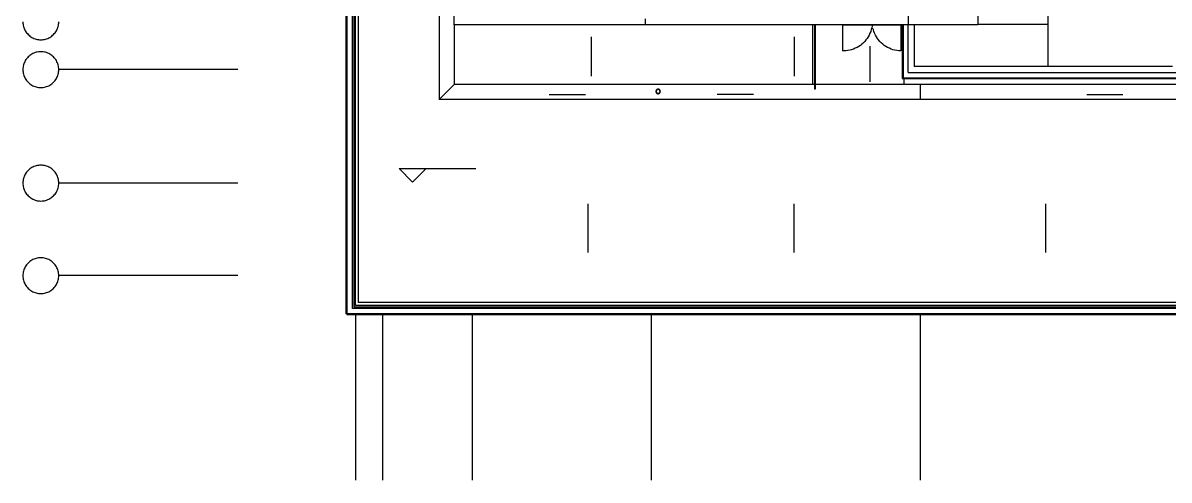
# Model space of a CAD drawing. Extents: x -81148 to 10972, y -53931 to 52487.
# Drawn here: x -81148 to -42772, y -53931 to -38623 of the extents above; entities that cross this region are included whole.
import ezdxf

# ---------------------------------------------------------------- set-up
doc = ezdxf.new("R2010")
doc.units = 0
doc.layers.get('0').update_dxf_attribs({"linetype": 'CONTINUOUS'})

msp = doc.modelspace()

# ---------------------------------------------------------------- linework, layer by layer
for p, q in [((-70325, -48369), (-70325, 52487)), ((-70308, -7386), (-70308, -48386)), ((-70108, -48186), (-70108, -7586)), ((-70058, -48136), (-70058, -7636)), ((-70008, -48086), (-70008, -7686)), ((-69908, -47986), (-69908, -13187)), ((-67208, -25986), (-67208, -41186)), ((-66708, -38686), (-66708, -25986)), ((-49170, -34586), (-49170, -38674)), ((-46833, -34586), (-46833, -38674)), ((-51508, -35421), (-51508, -38674)), ((-81148, -38586), (-81147, -38626)), ((-81147, -38626), (-81143, -38665)), ((-81143, -38665), (-81137, -38703)), ((-81137, -38703), (-81128, -38742)), ((-81128, -38742), (-81117, -38779)), ((-79980, -38779), (-79969, -38742)), ((-79969, -38742), (-79960, -38703)), ((-79960, -38703), (-79954, -38665)), ((-79954, -38665), (-79950, -38626)), ((-79950, -38626), (-79948, -38586)), ((-66708, -38686), (-66708, -40686)), ((-60308, -38686), (-66708, -38686)), ((-60308, -38686), (-60308, -38486)), ((-51508, -38686), (-60308, -38686)), ((-54708, -38686), (-54708, -40686)), ((-54648, -38686), (-54648, -40842)), ((-54618, -38686), (-54618, -40842)), ((-53708, -38686), (-53708, -39561)), ((-53708, -38686), (-51708, -38686)), ((-52717, -38717), (-52728, -38782)), ((-52714, -38686), (-52717, -38717)), ((-51758, -38686), (-51758, -39561)), ((-51708, -38686), (-51708, -40486)), ((-51678, -38686), (-51678, -40456)), ((-51508, -38674), (-49170, -38674)), ((-51508, -38674), (-51508, -38686)), ((-51508, -38686), (-51508, -38674)), ((-51508, -40286), (-51508, -38686)), ((-51308, -38674), (-51308, -40086)), ((-51308, -38674), (-51308, -40086)), ((-46833, -38674), (-49170, -38674)), ((-46833, -38674), (-46833, -40086)), ((-81117, -38779), (-81103, -38816)), ((-81103, -38816), (-81087, -38852)), ((-81087, -38852), (-81068, -38886)), ((-81068, -38886), (-81047, -38920)), ((-81047, -38920), (-81024, -38952)), ((-81024, -38952), (-81000, -38982)), ((-81000, -38982), (-80973, -39011)), ((-80973, -39011), (-80944, -39038)), ((-80944, -39038), (-80914, -39062)), ((-80914, -39062), (-80882, -39085)), ((-80882, -39085), (-80848, -39106)), ((-80848, -39106), (-80814, -39125)), ((-80814, -39125), (-80778, -39141)), ((-80778, -39141), (-80741, -39155)), ((-80356, -39155), (-80319, -39141)), ((-80319, -39141), (-80283, -39125)), ((-80283, -39125), (-80248, -39106)), ((-80248, -39106), (-80215, -39085)), ((-80215, -39085), (-80183, -39062)), ((-80183, -39062), (-80153, -39038)), ((-80153, -39038), (-80124, -39011)), ((-80124, -39011), (-80097, -38982)), ((-80097, -38982), (-80072, -38952)), ((-80072, -38952), (-80050, -38920)), ((-80050, -38920), (-80029, -38886)), ((-80029, -38886), (-80010, -38852)), ((-80010, -38852), (-79994, -38816)), ((-79994, -38816), (-79980, -38779)), ((-62121, -39091), (-62121, -39954)), ((-55320, -39091), (-55320, -39954)), ((-52881, -39141), (-52920, -39193)), ((-52845, -39086), (-52881, -39141)), ((-52814, -39028), (-52845, -39086)), ((-52786, -38969), (-52814, -39028)), ((-52762, -38908), (-52786, -38969)), ((-52743, -38845), (-52762, -38908)), ((-52728, -38782), (-52743, -38845)), ((-52673, -38845), (-52728, -38782)), ((-52653, -38908), (-52673, -38845)), ((-52630, -38969), (-52653, -38908)), ((-52602, -39028), (-52630, -38969)), ((-52570, -39086), (-52602, -39028)), ((-52535, -39141), (-52570, -39086)), ((-52496, -39193), (-52535, -39141)), ((-80741, -39155), (-80704, -39166)), ((-80704, -39166), (-80666, -39175)), ((-80666, -39175), (-80627, -39181)), ((-80627, -39181), (-80588, -39185)), ((-80588, -39185), (-80548, -39186)), ((-80548, -39186), (-80509, -39185)), ((-80509, -39185), (-80470, -39181)), ((-80470, -39181), (-80431, -39175)), ((-80431, -39175), (-80393, -39166)), ((-80393, -39166), (-80356, -39155)), ((-53400, -39520), (-53463, -39536)), ((-53338, -39498), (-53400, -39520)), ((-53278, -39473), (-53338, -39498)), ((-53219, -39444), (-53278, -39473)), ((-53162, -39411), (-53219, -39444)), ((-53108, -39374), (-53162, -39411)), ((-53057, -39334), (-53108, -39374)), ((-53008, -39290), (-53057, -39334)), ((-52962, -39243), (-53008, -39290)), ((-52920, -39193), (-52962, -39243)), ((-52791, -39401), (-52791, -40150)), ((-52454, -39243), (-52496, -39193)), ((-52408, -39290), (-52454, -39243)), ((-52359, -39334), (-52408, -39290)), ((-52308, -39374), (-52359, -39334)), ((-52253, -39411), (-52308, -39374)), ((-52197, -39444), (-52253, -39411)), ((-52138, -39473), (-52197, -39444)), ((-52078, -39498), (-52138, -39473)), ((-52016, -39520), (-52078, -39498)), ((-51953, -39536), (-52016, -39520)), ((-81068, -39886), (-81087, -39921)), ((-81047, -39853), (-81068, -39886)), ((-81024, -39821), (-81047, -39853)), ((-81000, -39791), (-81024, -39821)), ((-80973, -39762), (-81000, -39791)), ((-80944, -39735), (-80973, -39762)), ((-80914, -39710), (-80944, -39735)), ((-80882, -39688), (-80914, -39710)), ((-80848, -39667), (-80882, -39688)), ((-80814, -39648), (-80848, -39667)), ((-80778, -39632), (-80814, -39648)), ((-80741, -39618), (-80778, -39632)), ((-80704, -39607), (-80741, -39618)), ((-80666, -39598), (-80704, -39607)), ((-80627, -39592), (-80666, -39598)), ((-80588, -39588), (-80627, -39592)), ((-80548, -39586), (-80588, -39588)), ((-80509, -39588), (-80548, -39586)), ((-80470, -39592), (-80509, -39588)), ((-80431, -39598), (-80470, -39592)), ((-80393, -39607), (-80431, -39598)), ((-80356, -39618), (-80393, -39607)), ((-80319, -39632), (-80356, -39618)), ((-80283, -39648), (-80319, -39632)), ((-80248, -39667), (-80283, -39648)), ((-80215, -39688), (-80248, -39667)), ((-80183, -39710), (-80215, -39688)), ((-80153, -39735), (-80183, -39710)), ((-80124, -39762), (-80153, -39735)), ((-80097, -39791), (-80124, -39762)), ((-80072, -39821), (-80097, -39791)), ((-80050, -39853), (-80072, -39821)), ((-80029, -39886), (-80050, -39853)), ((-80010, -39921), (-80029, -39886)), ((-53593, -39557), (-53708, -39561)), ((-53528, -39549), (-53593, -39557)), ((-53463, -39536), (-53528, -39549)), ((-51888, -39549), (-51953, -39536)), ((-51823, -39557), (-51888, -39549)), ((-51758, -39561), (-51823, -39557)), ((-81147, -40147), (-81148, -40186)), ((-81148, -40186), (-81147, -40226)), ((-81143, -40108), (-81147, -40147)), ((-81147, -40226), (-81143, -40265)), ((-81137, -40069), (-81143, -40108)), ((-81143, -40265), (-81137, -40303)), ((-81128, -40031), (-81137, -40069)), ((-81117, -39994), (-81128, -40031)), ((-81103, -39957), (-81117, -39994)), ((-81087, -39921), (-81103, -39957)), ((-79994, -39957), (-80010, -39921)), ((-79980, -39994), (-79994, -39957)), ((-79969, -40031), (-79980, -39994)), ((-79960, -40069), (-79969, -40031)), ((-79954, -40108), (-79960, -40069)), ((-79960, -40303), (-79954, -40265)), ((-79950, -40147), (-79954, -40108)), ((-79954, -40265), (-79950, -40226)), ((-79948, -40186), (-79950, -40147)), ((-79950, -40226), (-79948, -40186)), ((-73948, -40186), (-79948, -40186)), ((-62121, -39954), (-62121, -40404)), ((-55320, -39954), (-55320, -40404)), ((-52791, -40150), (-52791, -40600)), ((-51508, -40286), (-29638, -40286)), ((-46833, -40086), (-51308, -40086)), ((-42652, -40086), (-46833, -40086)), ((-81137, -40303), (-81128, -40342)), ((-81128, -40342), (-81117, -40379)), ((-81117, -40379), (-81103, -40416)), ((-81103, -40416), (-81087, -40452)), ((-81087, -40452), (-81068, -40486)), ((-81068, -40486), (-81047, -40520)), ((-81047, -40520), (-81024, -40552)), ((-81024, -40552), (-81000, -40582)), ((-81000, -40582), (-80973, -40611)), ((-80973, -40611), (-80944, -40638)), ((-80944, -40638), (-80914, -40662)), ((-80914, -40662), (-80882, -40685)), ((-80215, -40685), (-80183, -40662)), ((-80183, -40662), (-80153, -40638)), ((-80153, -40638), (-80124, -40611)), ((-80124, -40611), (-80097, -40582)), ((-80097, -40582), (-80072, -40552)), ((-80072, -40552), (-80050, -40520)), ((-80050, -40520), (-80029, -40486)), ((-80029, -40486), (-80010, -40452)), ((-80010, -40452), (-79994, -40416)), ((-79994, -40416), (-79980, -40379)), ((-79980, -40379), (-79969, -40342)), ((-79969, -40342), (-79960, -40303)), ((-51708, -40486), (-51658, -40486)), ((-51678, -40456), (-29638, -40456)), ((-51658, -40486), (-51658, -40686)), ((-51658, -40486), (-30108, -40486)), ((-80882, -40685), (-80848, -40706)), ((-80848, -40706), (-80814, -40725)), ((-80814, -40725), (-80778, -40741)), ((-80778, -40741), (-80741, -40755)), ((-80741, -40755), (-80704, -40766)), ((-80704, -40766), (-80666, -40775)), ((-80666, -40775), (-80627, -40781)), ((-80627, -40781), (-80588, -40785)), ((-80588, -40785), (-80548, -40786)), ((-80548, -40786), (-80509, -40785)), ((-80509, -40785), (-80470, -40781)), ((-80470, -40781), (-80431, -40775)), ((-80431, -40775), (-80393, -40766)), ((-80393, -40766), (-80356, -40755)), ((-80356, -40755), (-80319, -40741)), ((-80319, -40741), (-80283, -40725)), ((-80283, -40725), (-80248, -40706)), ((-80248, -40706), (-80215, -40685)), ((-66708, -40686), (-67208, -41186)), ((-54708, -40686), (-66708, -40686)), ((-63526, -41021), (-62766, -41021)), ((-62766, -41021), (-62316, -41021)), ((-59954, -40903), (-59955, -40907)), ((-59955, -40907), (-59955, -40912)), ((-59955, -40912), (-59955, -40917)), ((-59955, -40917), (-59955, -40922)), ((-59955, -40922), (-59955, -40927)), ((-59955, -40927), (-59954, -40932)), ((-59953, -40898), (-59954, -40903)), ((-59954, -40932), (-59953, -40937)), ((-59951, -40893), (-59953, -40898)), ((-59953, -40937), (-59951, -40941)), ((-59950, -40889), (-59951, -40893)), ((-59951, -40941), (-59950, -40946)), ((-59948, -40884), (-59950, -40889)), ((-59950, -40946), (-59948, -40950)), ((-59945, -40880), (-59948, -40884)), ((-59948, -40950), (-59945, -40955)), ((-59943, -40876), (-59945, -40880)), ((-59944, -40905), (-59945, -40909)), ((-59945, -40909), (-59945, -40913)), ((-59945, -40913), (-59945, -40917)), ((-59945, -40917), (-59945, -40921)), ((-59945, -40921), (-59945, -40926)), ((-59945, -40926), (-59944, -40930)), ((-59945, -40955), (-59943, -40959)), ((-59943, -40900), (-59944, -40905)), ((-59944, -40930), (-59943, -40934)), ((-59940, -40872), (-59943, -40876)), ((-59942, -40896), (-59943, -40900)), ((-59943, -40934), (-59942, -40938)), ((-59943, -40959), (-59940, -40963)), ((-59940, -40892), (-59942, -40896)), ((-59942, -40938), (-59940, -40942)), ((-59937, -40868), (-59940, -40872)), ((-59939, -40888), (-59940, -40892)), ((-59940, -40942), (-59939, -40946)), ((-59940, -40963), (-59937, -40967)), ((-59937, -40885), (-59939, -40888)), ((-59939, -40946), (-59937, -40950)), ((-59933, -40864), (-59937, -40868)), ((-59934, -40881), (-59937, -40885)), ((-59937, -40950), (-59934, -40953)), ((-59937, -40967), (-59933, -40970)), ((-59932, -40878), (-59934, -40881)), ((-59934, -40953), (-59932, -40957)), ((-59930, -40861), (-59933, -40864)), ((-59933, -40970), (-59930, -40974)), ((-59929, -40874), (-59932, -40878)), ((-59932, -40957), (-59929, -40960)), ((-59926, -40858), (-59930, -40861)), ((-59930, -40974), (-59926, -40977)), ((-59926, -40871), (-59929, -40874)), ((-59929, -40960), (-59926, -40963)), ((-59922, -40855), (-59926, -40858)), ((-59923, -40868), (-59926, -40871)), ((-59926, -40963), (-59923, -40966)), ((-59926, -40977), (-59922, -40980)), ((-59920, -40866), (-59923, -40868)), ((-59923, -40966), (-59920, -40969)), ((-59918, -40852), (-59922, -40855)), ((-59922, -40980), (-59918, -40982)), ((-59917, -40863), (-59920, -40866)), ((-59920, -40969), (-59917, -40971)), ((-59914, -40850), (-59918, -40852)), ((-59918, -40982), (-59914, -40985)), ((-59913, -40861), (-59917, -40863)), ((-59917, -40971), (-59913, -40974)), ((-59909, -40848), (-59914, -40850)), ((-59914, -40985), (-59909, -40987)), ((-59909, -40859), (-59913, -40861)), ((-59913, -40974), (-59909, -40976)), ((-59905, -40846), (-59909, -40848)), ((-59905, -40857), (-59909, -40859)), ((-59909, -40976), (-59905, -40977)), ((-59909, -40987), (-59905, -40988)), ((-59900, -40845), (-59905, -40846)), ((-59901, -40856), (-59905, -40857)), ((-59905, -40977), (-59901, -40979)), ((-59905, -40988), (-59900, -40990)), ((-59897, -40854), (-59901, -40856)), ((-59901, -40979), (-59897, -40980)), ((-59895, -40844), (-59900, -40845)), ((-59900, -40990), (-59895, -40991)), ((-59893, -40853), (-59897, -40854)), ((-59897, -40980), (-59893, -40981)), ((-59890, -40843), (-59895, -40844)), ((-59895, -40991), (-59890, -40992)), ((-59889, -40853), (-59893, -40853)), ((-59893, -40981), (-59889, -40982)), ((-59885, -40842), (-59890, -40843)), ((-59890, -40992), (-59885, -40992)), ((-59885, -40852), (-59889, -40853)), ((-59889, -40982), (-59885, -40982)), ((-59880, -40842), (-59885, -40842)), ((-59880, -40852), (-59885, -40852)), ((-59885, -40982), (-59880, -40982)), ((-59885, -40992), (-59880, -40992)), ((-59876, -40842), (-59880, -40842)), ((-59876, -40852), (-59880, -40852)), ((-59880, -40982), (-59876, -40982)), ((-59880, -40992), (-59876, -40992)), ((-59871, -40843), (-59876, -40842)), ((-59872, -40853), (-59876, -40852)), ((-59876, -40982), (-59872, -40982)), ((-59876, -40992), (-59871, -40992)), ((-59868, -40853), (-59872, -40853)), ((-59872, -40982), (-59868, -40981)), ((-59866, -40844), (-59871, -40843)), ((-59871, -40992), (-59866, -40991)), ((-59864, -40854), (-59868, -40853)), ((-59868, -40981), (-59864, -40980)), ((-59861, -40845), (-59866, -40844)), ((-59866, -40991), (-59861, -40990)), ((-59860, -40856), (-59864, -40854)), ((-59864, -40980), (-59860, -40979)), ((-59856, -40846), (-59861, -40845)), ((-59861, -40990), (-59856, -40988)), ((-59856, -40857), (-59860, -40856)), ((-59860, -40979), (-59856, -40977)), ((-59852, -40848), (-59856, -40846)), ((-59852, -40859), (-59856, -40857)), ((-59856, -40977), (-59852, -40976)), ((-59856, -40988), (-59852, -40987)), ((-59847, -40850), (-59852, -40848)), ((-59848, -40861), (-59852, -40859)), ((-59852, -40976), (-59848, -40974)), ((-59852, -40987), (-59847, -40985)), ((-59844, -40863), (-59848, -40861)), ((-59848, -40974), (-59844, -40971)), ((-59843, -40852), (-59847, -40850)), ((-59847, -40985), (-59843, -40982)), ((-59841, -40866), (-59844, -40863)), ((-59844, -40971), (-59841, -40969)), ((-59839, -40855), (-59843, -40852)), ((-59843, -40982), (-59839, -40980)), ((-59838, -40868), (-59841, -40866)), ((-59841, -40969), (-59838, -40966)), ((-59835, -40858), (-59839, -40855)), ((-59839, -40980), (-59835, -40977)), ((-59834, -40871), (-59838, -40868)), ((-59838, -40966), (-59834, -40963)), ((-59831, -40861), (-59835, -40858)), ((-59835, -40977), (-59831, -40974)), ((-59832, -40874), (-59834, -40871)), ((-59834, -40963), (-59832, -40960)), ((-59829, -40878), (-59832, -40874)), ((-59832, -40960), (-59829, -40957)), ((-59827, -40864), (-59831, -40861)), ((-59831, -40974), (-59827, -40970)), ((-59826, -40881), (-59829, -40878)), ((-59829, -40957), (-59826, -40953)), ((-59824, -40868), (-59827, -40864)), ((-59827, -40970), (-59824, -40967)), ((-59824, -40885), (-59826, -40881)), ((-59826, -40953), (-59824, -40950)), ((-59821, -40872), (-59824, -40868)), ((-59822, -40888), (-59824, -40885)), ((-59824, -40950), (-59822, -40946)), ((-59824, -40967), (-59821, -40963)), ((-59820, -40892), (-59822, -40888)), ((-59822, -40946), (-59820, -40942)), ((-59818, -40876), (-59821, -40872)), ((-59821, -40963), (-59818, -40959)), ((-59819, -40896), (-59820, -40892)), ((-59820, -40942), (-59819, -40938)), ((-59818, -40900), (-59819, -40896)), ((-59819, -40938), (-59818, -40934)), ((-59815, -40880), (-59818, -40876)), ((-59817, -40905), (-59818, -40900)), ((-59818, -40934), (-59817, -40930)), ((-59818, -40959), (-59815, -40955)), ((-59816, -40909), (-59817, -40905)), ((-59817, -40930), (-59816, -40926)), ((-59816, -40913), (-59816, -40909)), ((-59815, -40917), (-59816, -40913)), ((-59816, -40921), (-59815, -40917)), ((-59816, -40926), (-59816, -40921)), ((-59813, -40884), (-59815, -40880)), ((-59815, -40955), (-59813, -40950)), ((-59811, -40889), (-59813, -40884)), ((-59813, -40950), (-59811, -40946)), ((-59809, -40893), (-59811, -40889)), ((-59811, -40946), (-59809, -40941)), ((-59808, -40898), (-59809, -40893)), ((-59809, -40941), (-59808, -40937)), ((-59807, -40903), (-59808, -40898)), ((-59808, -40937), (-59807, -40932)), ((-59806, -40907), (-59807, -40903)), ((-59807, -40932), (-59806, -40927)), ((-59806, -40912), (-59806, -40907)), ((-59805, -40917), (-59806, -40912)), ((-59806, -40922), (-59805, -40917)), ((-59806, -40927), (-59806, -40922)), ((-57450, -41021), (-57900, -41021)), ((-56690, -41021), (-57450, -41021)), ((-51658, -40686), (-54708, -40686)), ((-54618, -40842), (-54648, -40842)), ((-51108, -40686), (-51658, -40686)), ((-30108, -40686), (-51108, -40686)), ((-51108, -40686), (-51108, -41186)), ((-45526, -41021), (-44766, -41021)), ((-44766, -41021), (-44316, -41021)), ((-51108, -41186), (-67208, -41186)), ((-30108, -41186), (-51108, -41186)), ((-81087, -43721), (-81103, -43757)), ((-81068, -43686), (-81087, -43721)), ((-81047, -43653), (-81068, -43686)), ((-81024, -43621), (-81047, -43653)), ((-81000, -43591), (-81024, -43621)), ((-80973, -43562), (-81000, -43591)), ((-80944, -43535), (-80973, -43562)), ((-80914, -43510), (-80944, -43535)), ((-80882, -43488), (-80914, -43510)), ((-80848, -43467), (-80882, -43488)), ((-80814, -43448), (-80848, -43467)), ((-80778, -43432), (-80814, -43448)), ((-80741, -43418), (-80778, -43432)), ((-80704, -43407), (-80741, -43418)), ((-80666, -43398), (-80704, -43407)), ((-80627, -43392), (-80666, -43398)), ((-80588, -43388), (-80627, -43392)), ((-80548, -43386), (-80588, -43388)), ((-80509, -43388), (-80548, -43386)), ((-80470, -43392), (-80509, -43388)), ((-80431, -43398), (-80470, -43392)), ((-80393, -43407), (-80431, -43398)), ((-80356, -43418), (-80393, -43407)), ((-80319, -43432), (-80356, -43418)), ((-80283, -43448), (-80319, -43432)), ((-80248, -43467), (-80283, -43448)), ((-80215, -43488), (-80248, -43467)), ((-80183, -43510), (-80215, -43488)), ((-80153, -43535), (-80183, -43510)), ((-80124, -43562), (-80153, -43535)), ((-80097, -43591), (-80124, -43562)), ((-80072, -43621), (-80097, -43591)), ((-80050, -43653), (-80072, -43621)), ((-80029, -43686), (-80050, -43653)), ((-80010, -43721), (-80029, -43686)), ((-79994, -43757), (-80010, -43721)), ((-68101, -43952), (-68551, -43502)), ((-68551, -43502), (-67651, -43502)), ((-68101, -43952), (-67651, -43502)), ((-67651, -43502), (-65979, -43502)), ((-81147, -43947), (-81148, -43986)), ((-81148, -43986), (-81147, -44026)), ((-81143, -43908), (-81147, -43947)), ((-81147, -44026), (-81143, -44065)), ((-81137, -43869), (-81143, -43908)), ((-81143, -44065), (-81137, -44103)), ((-81128, -43831), (-81137, -43869)), ((-81137, -44103), (-81128, -44142)), ((-81117, -43794), (-81128, -43831)), ((-81103, -43757), (-81117, -43794)), ((-79980, -43794), (-79994, -43757)), ((-79969, -43831), (-79980, -43794)), ((-79960, -43869), (-79969, -43831)), ((-79969, -44142), (-79960, -44103)), ((-79954, -43908), (-79960, -43869)), ((-79960, -44103), (-79954, -44065)), ((-79950, -43947), (-79954, -43908)), ((-79954, -44065), (-79950, -44026)), ((-79948, -43986), (-79950, -43947)), ((-79950, -44026), (-79948, -43986)), ((-73948, -43986), (-79948, -43986)), ((-81128, -44142), (-81117, -44179)), ((-81117, -44179), (-81103, -44216)), ((-81103, -44216), (-81087, -44252)), ((-81087, -44252), (-81068, -44286)), ((-81068, -44286), (-81047, -44320)), ((-81047, -44320), (-81024, -44352)), ((-81024, -44352), (-81000, -44382)), ((-81000, -44382), (-80973, -44411)), ((-80973, -44411), (-80944, -44438)), ((-80944, -44438), (-80914, -44462)), ((-80914, -44462), (-80882, -44485)), ((-80882, -44485), (-80848, -44506)), ((-80848, -44506), (-80814, -44525)), ((-80283, -44525), (-80248, -44506)), ((-80248, -44506), (-80215, -44485)), ((-80215, -44485), (-80183, -44462)), ((-80183, -44462), (-80153, -44438)), ((-80153, -44438), (-80124, -44411)), ((-80124, -44411), (-80097, -44382)), ((-80097, -44382), (-80072, -44352)), ((-80072, -44352), (-80050, -44320)), ((-80050, -44320), (-80029, -44286)), ((-80029, -44286), (-80010, -44252)), ((-80010, -44252), (-79994, -44216)), ((-79994, -44216), (-79980, -44179)), ((-79980, -44179), (-79969, -44142)), ((-80814, -44525), (-80778, -44541)), ((-80778, -44541), (-80741, -44555)), ((-80741, -44555), (-80704, -44566)), ((-80704, -44566), (-80666, -44575)), ((-80666, -44575), (-80627, -44581)), ((-80627, -44581), (-80588, -44585)), ((-80588, -44585), (-80548, -44586)), ((-80548, -44586), (-80509, -44585)), ((-80509, -44585), (-80470, -44581)), ((-80470, -44581), (-80431, -44575)), ((-80431, -44575), (-80393, -44566)), ((-80393, -44566), (-80356, -44555)), ((-80356, -44555), (-80319, -44541)), ((-80319, -44541), (-80283, -44525)), ((-62224, -45134), (-62224, -44684)), ((-55320, -45134), (-55320, -44684)), ((-46900, -45134), (-46900, -44684)), ((-62224, -46312), (-62224, -45134)), ((-55320, -46312), (-55320, -45134)), ((-46900, -46312), (-46900, -45134)), ((-81068, -46786), (-81087, -46821)), ((-81047, -46753), (-81068, -46786)), ((-81024, -46721), (-81047, -46753)), ((-81000, -46691), (-81024, -46721)), ((-80973, -46662), (-81000, -46691)), ((-80944, -46635), (-80973, -46662)), ((-80914, -46610), (-80944, -46635)), ((-80882, -46588), (-80914, -46610)), ((-80848, -46567), (-80882, -46588)), ((-80814, -46548), (-80848, -46567)), ((-80778, -46532), (-80814, -46548)), ((-80741, -46518), (-80778, -46532)), ((-80704, -46507), (-80741, -46518)), ((-80666, -46498), (-80704, -46507)), ((-80627, -46492), (-80666, -46498)), ((-80588, -46488), (-80627, -46492)), ((-80548, -46486), (-80588, -46488)), ((-80509, -46488), (-80548, -46486)), ((-80470, -46492), (-80509, -46488)), ((-80431, -46498), (-80470, -46492)), ((-80393, -46507), (-80431, -46498)), ((-80356, -46518), (-80393, -46507)), ((-80319, -46532), (-80356, -46518)), ((-80283, -46548), (-80319, -46532)), ((-80248, -46567), (-80283, -46548)), ((-80215, -46588), (-80248, -46567)), ((-80183, -46610), (-80215, -46588)), ((-80153, -46635), (-80183, -46610)), ((-80124, -46662), (-80153, -46635)), ((-80097, -46691), (-80124, -46662)), ((-80072, -46721), (-80097, -46691)), ((-80050, -46753), (-80072, -46721)), ((-80029, -46786), (-80050, -46753)), ((-80010, -46821), (-80029, -46786)), ((-81147, -47047), (-81148, -47086)), ((-81148, -47086), (-81147, -47126)), ((-81143, -47008), (-81147, -47047)), ((-81147, -47126), (-81143, -47165)), ((-81137, -46969), (-81143, -47008)), ((-81143, -47165), (-81137, -47203)), ((-81128, -46931), (-81137, -46969)), ((-81137, -47203), (-81128, -47242)), ((-81117, -46894), (-81128, -46931)), ((-81103, -46857), (-81117, -46894)), ((-81087, -46821), (-81103, -46857)), ((-79994, -46857), (-80010, -46821)), ((-79980, -46894), (-79994, -46857)), ((-79969, -46931), (-79980, -46894)), ((-79960, -46969), (-79969, -46931)), ((-79969, -47242), (-79960, -47203)), ((-79954, -47008), (-79960, -46969)), ((-79960, -47203), (-79954, -47165)), ((-79950, -47047), (-79954, -47008)), ((-79954, -47165), (-79950, -47126)), ((-79948, -47086), (-79950, -47047)), ((-79950, -47126), (-79948, -47086)), ((-73948, -47086), (-79948, -47086)), ((-81128, -47242), (-81117, -47279)), ((-81117, -47279), (-81103, -47316)), ((-81103, -47316), (-81087, -47352)), ((-81087, -47352), (-81068, -47386)), ((-81068, -47386), (-81047, -47420)), ((-81047, -47420), (-81024, -47452)), ((-81024, -47452), (-81000, -47482)), ((-81000, -47482), (-80973, -47511)), ((-80973, -47511), (-80944, -47538)), ((-80944, -47538), (-80914, -47562)), ((-80914, -47562), (-80882, -47585)), ((-80882, -47585), (-80848, -47606)), ((-80248, -47606), (-80215, -47585)), ((-80215, -47585), (-80183, -47562)), ((-80183, -47562), (-80153, -47538)), ((-80153, -47538), (-80124, -47511)), ((-80124, -47511), (-80097, -47482)), ((-80097, -47482), (-80072, -47452)), ((-80072, -47452), (-80050, -47420)), ((-80050, -47420), (-80029, -47386)), ((-80029, -47386), (-80010, -47352)), ((-80010, -47352), (-79994, -47316)), ((-79994, -47316), (-79980, -47279)), ((-79980, -47279), (-79969, -47242)), ((-80848, -47606), (-80814, -47625)), ((-80814, -47625), (-80778, -47641)), ((-80778, -47641), (-80741, -47655)), ((-80741, -47655), (-80704, -47666)), ((-80704, -47666), (-80666, -47675)), ((-80666, -47675), (-80627, -47681)), ((-80627, -47681), (-80588, -47685)), ((-80588, -47685), (-80548, -47686)), ((-80548, -47686), (-80509, -47685)), ((-80509, -47685), (-80470, -47681)), ((-80470, -47681), (-80431, -47675)), ((-80431, -47675), (-80393, -47666)), ((-80393, -47666), (-80356, -47655)), ((-80356, -47655), (-80319, -47641)), ((-80319, -47641), (-80283, -47625)), ((-80283, -47625), (-80248, -47606)), ((-22508, -48186), (-70108, -48186)), ((-22558, -48136), (-70058, -48136)), ((-22608, -48086), (-70008, -48086)), ((-22708, -47986), (-69908, -47986)), ((-22325, -48369), (-70325, -48369)), ((-70308, -48386), (-22308, -48386)), ((-70008, -48374), (-70008, -53931)), ((-69108, -48374), (-69108, -53931)), ((-66108, -48374), (-66108, -53931)), ((-60108, -48374), (-60108, -53931)), ((-51108, -48374), (-51108, -53931))]:
    msp.add_line(p, q)

doc.saveas('drawing.dxf')
